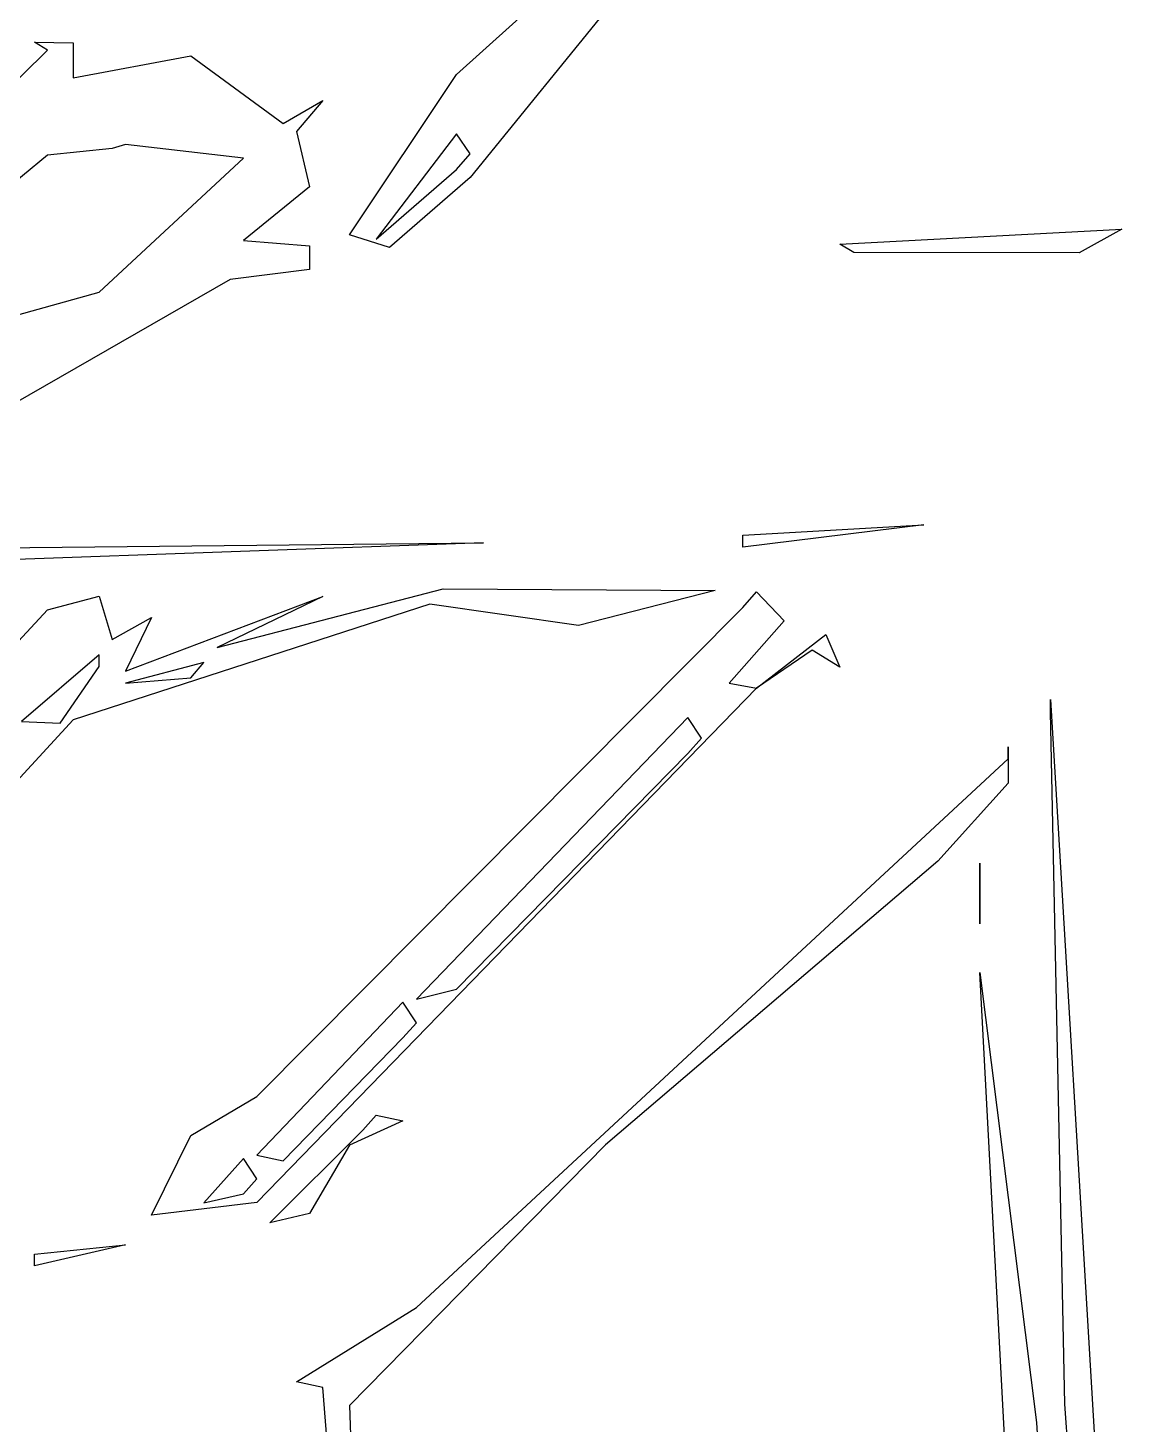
# Model space of a CAD drawing. Extents: x -13044 to 47959, y -15328 to 42462.
# Drawn here: x 27140 to 33586, y 20362 to 28482 of the extents above; entities that cross this region are included whole.
import ezdxf

# ---------------------------------------------------------------- set-up
doc = ezdxf.new("R2010")
doc.units = 0

msp = doc.modelspace()

# ---------------------------------------------------------------- linework, layer by layer
for p, q in [((35782.8283, 35088.8765), (29712.0778, 27611.0828)), ((35782.8283, 35088.8765, 3614.5833), (29712.0778, 27611.0828, 3197.9167)), ((29633.7815, 28211.2388), (30421.0547, 28920.3063)), ((29633.7815, 28211.2388, 3244.7917), (30421.0547, 28920.3063, 3281.25)), ((25910.521, 27025.187), (27252.9472, 28352.4906)), ((25910.521, 27025.187, 3234.375), (27252.9472, 28352.4906, 3307.2917)), ((27177.6118, 28398.5033), (27403.888, 28396.1051)), ((27252.9472, 28352.4906), (27177.6118, 28398.5033)), ((27177.6118, 28398.5033, 3312.5), (27403.888, 28396.1051, 3307.2917)), ((27252.9472, 28352.4906, 3307.2917), (27177.6118, 28398.5033, 3312.5)), ((27403.888, 28396.1051), (27403.888, 28192.3979)), ((27403.888, 28396.1051, 3307.2917), (27403.888, 28192.3979, 3291.6667)), ((27403.888, 28192.3979), (28087.6098, 28320.5891)), ((27403.888, 28192.3979, 3291.6667), (28087.6098, 28320.5891, 3286.4583)), ((28087.6098, 28320.5891), (28624.5261, 27926.1162)), ((28087.6098, 28320.5891, 3286.4583), (28624.5261, 27926.1162, 3244.7917)), ((29010.8223, 27278.8308), (29633.7815, 28211.2388)), ((29010.8223, 27278.8308, 3187.5), (29633.7815, 28211.2388, 3244.7917)), ((28624.5261, 27926.1162), (28856.0237, 28060.1982)), ((28624.5261, 27926.1162, 3244.7917), (28856.0237, 28060.1982, 3250)), ((28856.0237, 28060.1982), (28701.5988, 27879.2907)), ((28856.0237, 28060.1982, 3250), (28701.5988, 27879.2907, 3239.5833)), ((28701.5988, 27879.2907), (28778.7646, 27557.8462)), ((28701.5988, 27879.2907, 3239.5833), (28778.7646, 27557.8462, 3213.5417)), ((29633.7815, 27865.7405), (29165.996, 27252.9037)), ((29633.7815, 27865.7405, 3218.75), (29165.996, 27252.9037, 3182.2917)), ((29712.0778, 27749.3662), (29633.7815, 27865.7405)), ((29712.0778, 27749.3662, 3208.3333), (29633.7815, 27865.7405, 3218.75)), ((27630.9768, 27781.4793), (27252.9472, 27742.0983)), ((27630.9768, 27781.4793, 3255.2083), (27252.9472, 27742.0983, 3260.4167)), ((27706.8544, 27802.9968), (27630.9768, 27781.4793)), ((27706.8544, 27802.9968, 3255.2083), (27630.9768, 27781.4793, 3255.2083)), ((28393.8649, 27724.0847), (27706.8544, 27802.9968)), ((28393.8649, 27724.0847, 3234.375), (27706.8544, 27802.9968, 3255.2083)), ((27252.9472, 27742.0983), (26132.2737, 26818.7171)), ((27252.9472, 27742.0983, 3260.4167), (26132.2737, 26818.7171, 3213.5417)), ((27555.19, 26944.1838), (28393.8649, 27724.0847)), ((27555.19, 26944.1838, 3192.7083), (28393.8649, 27724.0847, 3234.375)), ((29633.7815, 27658.4415), (29712.0778, 27749.3662)), ((29633.7815, 27658.4415, 3203.125), (29712.0778, 27749.3662, 3208.3333)), ((29165.996, 27252.9037), (29633.7815, 27658.4415)), ((29165.996, 27252.9037, 3182.2917), (29633.7815, 27658.4415, 3203.125)), ((29712.0778, 27611.0828), (29243.724, 27205.4714)), ((29712.0778, 27611.0828, 3197.9167), (29243.724, 27205.4714, 3177.0833)), ((28778.7646, 27557.8462), (28393.8649, 27245.0471)), ((28778.7646, 27557.8462, 3213.5417), (28393.8649, 27245.0471, 3197.9167)), ((31862.689, 27224.1058), (33502.6258, 27311.2649)), ((31862.689, 27224.1058, 3125), (33502.6258, 27311.2649, 3098.9583)), ((33502.6258, 27311.2649), (33254.0212, 27173.7262)), ((33502.6258, 27311.2649, 3098.9583), (33254.0212, 27173.7262, 3093.75)), ((28393.8649, 27245.0471), (28778.7646, 27214.6432)), ((28393.8649, 27245.0471, 3197.9167), (28778.7646, 27214.6432, 3187.5)), ((28778.7646, 27214.6432), (28778.7646, 27077.362)), ((28778.7646, 27214.6432, 3187.5), (28778.7646, 27077.362, 3177.0833)), ((29243.724, 27205.4714), (29010.8223, 27278.8308)), ((29243.724, 27205.4714, 3177.0833), (29010.8223, 27278.8308, 3187.5)), ((31943.7216, 27175.6576), (31862.689, 27224.1058)), ((31943.7216, 27175.6576, 3119.7917), (31862.689, 27224.1058, 3125)), ((33254.0212, 27173.7262), (31943.7216, 27175.6576)), ((33254.0212, 27173.7262, 3093.75), (31943.7216, 27175.6576, 3119.7917)), ((28778.7646, 27077.362), (28317.1629, 27018.5706)), ((28778.7646, 27077.362, 3177.0833), (28317.1629, 27018.5706, 3182.2917)), ((28317.1629, 27018.5706), (26952.1439, 26235.7774)), ((28317.1629, 27018.5706, 3182.2917), (26952.1439, 26235.7774, 3151.0417)), ((26578.1484, 26673.4076), (27555.19, 26944.1838)), ((26578.1484, 26673.4076, 3192.7083), (27555.19, 26944.1838, 3192.7083)), ((31298.2554, 25531.7655), (32350.3939, 25591.9074)), ((32350.3939, 25591.9074), (31298.2554, 25461.7721)), ((31298.2554, 25531.7655, 3010.4167), (32350.3939, 25591.9074, 2994.7917)), ((32350.3939, 25591.9074, 2994.7917), (31298.2554, 25461.7721, 3005.2083)), ((31298.2554, 25461.7721), (31298.2554, 25531.7655)), ((31298.2554, 25461.7721, 3005.2083), (31298.2554, 25531.7655, 3010.4167)), ((29790.4694, 25488.1527), (13185.9327, 24890.5001)), ((29790.4694, 25488.1527, 3036.4583), (13185.9327, 24890.5001, 3359.375)), ((23735.4472, 25424.0554), (29790.4694, 25488.1527)), ((23735.4472, 25424.0554, 3156.25), (29790.4694, 25488.1527, 3036.4583)), ((27252.9472, 25097.0651), (27555.19, 25176.6091)), ((27252.9472, 25097.0651, 3057.2917), (27555.19, 25176.6091, 3057.2917)), ((27555.19, 25176.6091), (27630.9768, 24924.4573)), ((27555.19, 25176.6091, 3057.2917), (27630.9768, 24924.4573, 3036.4583)), ((27706.8544, 24740.0685), (28856.0237, 25175.5509)), ((27706.8544, 24740.0685, 3020.8333), (28856.0237, 25175.5509, 3031.25)), ((28240.5532, 24878.521), (29555.5804, 25219.6662)), ((28240.5532, 24878.521, 3020.8333), (29555.5804, 25219.6662, 3020.8333)), ((28856.0237, 25175.5509), (28240.5532, 24878.521)), ((28856.0237, 25175.5509, 3031.25), (28240.5532, 24878.521, 3020.8333)), ((29555.5804, 25219.6662), (31137.8814, 25210.7044)), ((29555.5804, 25219.6662, 3020.8333), (31137.8814, 25210.7044, 2989.5833)), ((31137.8814, 25210.7044), (30341.8942, 25006.7731)), ((31137.8814, 25210.7044, 2989.5833), (30341.8942, 25006.7731, 2989.5833)), ((31298.2554, 25111.8054), (31378.5906, 25202.3375)), ((31298.2554, 25111.8054, 2979.1667), (31378.5906, 25202.3375, 2984.375)), ((31378.5906, 25202.3375), (31539.5585, 25033.1222)), ((31378.5906, 25202.3375, 2984.375), (31539.5585, 25033.1222, 2968.75)), ((26429.171, 24206.4738), (27252.9472, 25097.0651)), ((26429.171, 24206.4738, 3005.2083), (27252.9472, 25097.0651, 3057.2917)), ((29477.4743, 25130.3881), (27403.888, 24457.7655)), ((29477.4743, 25130.3881, 3015.625), (27403.888, 24457.7655, 3005.2083)), ((28470.6593, 22267.6836), (31298.2554, 25111.8054)), ((28470.6593, 22267.6836, 2817.7083), (31298.2554, 25111.8054, 2979.1667)), ((30341.8942, 25006.7731), (29477.4743, 25130.3881)), ((30341.8942, 25006.7731, 2989.5833), (29477.4743, 25130.3881, 3015.625)), ((27630.9768, 24924.4573), (27858.8826, 25052.0945)), ((27630.9768, 24924.4573, 3036.4583), (27858.8826, 25052.0945, 3041.6667)), ((27858.8826, 25052.0945), (27706.8544, 24740.0685)), ((27858.8826, 25052.0945, 3041.6667), (27706.8544, 24740.0685, 3020.8333)), ((31539.5585, 25033.1222), (31218.0191, 24671.6335)), ((31539.5585, 25033.1222, 2968.75), (31218.0191, 24671.6335, 2947.9167)), ((31378.5906, 24642.0456), (31781.7566, 24954.1471)), ((31378.5906, 24642.0456, 2942.7083), (31781.7566, 24954.1471, 2958.3333)), ((31781.7566, 24954.1471), (31862.689, 24763.732)), ((31781.7566, 24954.1471, 2958.3333), (31862.689, 24763.732, 2942.7083)), ((31700.9241, 24863.4887), (31378.5906, 24642.0456)), ((31700.9241, 24863.4887, 2953.125), (31378.5906, 24642.0456, 2942.7083)), ((31862.689, 24763.732), (31700.9241, 24863.4887)), ((31862.689, 24763.732, 2942.7083), (31700.9241, 24863.4887, 2953.125)), ((27555.19, 24836.6909), (27102.3662, 24447.7707)), ((27555.19, 24836.6909, 3031.25), (27102.3662, 24447.7707, 3010.4167)), ((27328.3725, 24438.2969), (27555.19, 24768.7072)), ((27328.3725, 24438.2969, 3005.2083), (27555.19, 24768.7072, 3026.0417)), ((27555.19, 24768.7072), (27555.19, 24836.6909)), ((27555.19, 24768.7072, 3026.0417), (27555.19, 24836.6909, 3031.25)), ((28164.0356, 24790.3602), (27706.8544, 24672.0034)), ((28164.0356, 24790.3602, 3015.625), (27706.8544, 24672.0034, 3015.625)), ((28087.6098, 24702.3053), (28164.0356, 24790.3602)), ((28087.6098, 24702.3053, 3010.4167), (28164.0356, 24790.3602, 3015.625)), ((27706.8544, 24672.0034), (28087.6098, 24702.3053)), ((27706.8544, 24672.0034, 3015.625), (28087.6098, 24702.3053, 3010.4167)), ((31378.5906, 24642.0456), (28470.6593, 21651.4071)), ((31378.5906, 24642.0456, 2942.7083), (28470.6593, 21651.4071, 2770.8333)), ((31218.0191, 24671.6335), (31378.5906, 24642.0456)), ((31218.0191, 24671.6335, 2947.9167), (31378.5906, 24642.0456, 2942.7083)), ((33088.8022, 24575.2534), (33919.0493, 10572.1338)), ((33088.8022, 24504.2987), (33088.8022, 24575.2534)), ((33088.8022, 24575.2534, 2906.25), (33919.0493, 10572.1338, 1869.7917)), ((33088.8022, 24504.2987, 2901.0417), (33088.8022, 24575.2534, 2906.25)), ((27403.888, 24457.7655), (26503.6155, 23484.0569)), ((27403.888, 24457.7655, 3005.2083), (26503.6155, 23484.0569, 2947.9167)), ((27102.3662, 24447.7707), (27328.3725, 24438.2969)), ((27102.3662, 24447.7707, 3010.4167), (27328.3725, 24438.2969, 3005.2083)), ((30977.9016, 24471.5043), (29399.4629, 22834.055)), ((30977.9016, 24471.5043, 2937.5), (29399.4629, 22834.055, 2843.75)), ((31057.8423, 24351.8273), (30977.9016, 24471.5043)), ((31057.8423, 24351.8273, 2927.0833), (30977.9016, 24471.5043, 2937.5)), ((33171.3601, 20477.7512), (33088.8022, 24504.2987)), ((33171.3601, 20477.7512, 2604.1667), (33088.8022, 24504.2987, 2901.0417)), ((30977.9016, 24262.0403), (31057.8423, 24351.8273)), ((30977.9016, 24262.0403, 2921.875), (31057.8423, 24351.8273, 2927.0833)), ((32841.7458, 24301.6139), (32841.7458, 24089.1477)), ((32841.7458, 24230.7918), (32841.7458, 24301.6139)), ((32841.7458, 24301.6139, 2890.625), (32841.7458, 24089.1477, 2875)), ((32841.7458, 24230.7918, 2885.4167), (32841.7458, 24301.6139, 2890.625)), ((29399.4629, 21040.7347), (32841.7458, 24230.7918)), ((29399.4629, 21040.7347, 2708.3333), (32841.7458, 24230.7918, 2885.4167)), ((29633.7815, 22890.5646), (30977.9016, 24262.0403)), ((29633.7815, 22890.5646, 2843.75), (30977.9016, 24262.0403, 2921.875)), ((32841.7458, 24089.1477), (32432.0315, 23636.0084)), ((32841.7458, 24089.1477, 2875), (32432.0315, 23636.0084, 2848.9583)), ((32432.0315, 23636.0084), (30500.3121, 21986.5033)), ((32432.0315, 23636.0084, 2848.9583), (30500.3121, 21986.5033, 2760.4167)), ((32677.5541, 23624.6179), (32677.5541, 23270.9484)), ((32677.5541, 23553.884), (32677.5541, 23624.6179)), ((32677.5541, 23624.6179, 2843.75), (32677.5541, 23270.9484, 2817.7083)), ((32677.5541, 23553.884, 2838.5417), (32677.5541, 23624.6179, 2843.75)), ((32677.5541, 23270.9484), (32677.5541, 23553.884)), ((32677.5541, 23270.9484, 2817.7083), (32677.5541, 23553.884, 2838.5417)), ((33171.3601, 13661.8436), (32677.5541, 22988.0128)), ((32677.5541, 22988.0128), (33006.3473, 20371.1208)), ((33171.3601, 13661.8436, 2104.1667), (32677.5541, 22988.0128, 2796.875)), ((32677.5541, 22988.0128, 2796.875), (33006.3473, 20371.1208, 2598.9583)), ((29399.4629, 22834.055), (29633.7815, 22890.5646)), ((29399.4629, 22834.055, 2843.75), (29633.7815, 22890.5646, 2843.75)), ((29321.5462, 22815.2642), (28470.6593, 21925.3078)), ((29321.5462, 22815.2642, 2843.75), (28470.6593, 21925.3078, 2791.6667)), ((29399.4629, 22696.1073), (29321.5462, 22815.2642)), ((29399.4629, 22696.1073, 2833.3333), (29321.5462, 22815.2642, 2843.75)), ((29321.5462, 22608.4681), (29399.4629, 22696.1073)), ((29321.5462, 22608.4681, 2828.125), (29399.4629, 22696.1073, 2833.3333)), ((28624.5261, 21893.0312), (29321.5462, 22608.4681)), ((28624.5261, 21893.0312, 2786.4583), (29321.5462, 22608.4681, 2828.125)), ((28087.6098, 22039.7946), (28470.6593, 22267.6836)), ((28087.6098, 22039.7946, 2807.2917), (28470.6593, 22267.6836, 2817.7083)), ((29321.5462, 22125.9439), (29010.8223, 21983.9111)), ((29321.5462, 22125.9439, 2791.6667), (29010.8223, 21983.9111, 2786.4583)), ((29088.3622, 22070.9599), (29165.996, 22158.1142)), ((29088.3622, 22070.9599, 2791.6667), (29165.996, 22158.1142, 2796.875)), ((29165.996, 22158.1142), (29321.5462, 22125.9439)), ((29165.996, 22158.1142, 2796.875), (29321.5462, 22125.9439, 2791.6667)), ((27858.8826, 21576.6129), (28087.6098, 22039.7946)), ((27858.8826, 21576.6129, 2776.0417), (28087.6098, 22039.7946, 2807.2917)), ((28547.5464, 21532.3387), (29088.3622, 22070.9599)), ((28547.5464, 21532.3387, 2760.4167), (29088.3622, 22070.9599, 2791.6667)), ((28470.6593, 21925.3078), (28624.5261, 21893.0312)), ((28470.6593, 21925.3078, 2791.6667), (28624.5261, 21893.0312, 2786.4583)), ((29010.8223, 21983.9111), (28778.7646, 21586.1143)), ((29010.8223, 21983.9111, 2786.4583), (28778.7646, 21586.1143, 2760.4167)), ((30500.3121, 21986.5033), (29010.8223, 20471.0769)), ((30500.3121, 21986.5033, 2760.4167), (29010.8223, 20471.0769, 2671.875)), ((28393.8649, 21907.1999), (28164.0356, 21648.0753)), ((28393.8649, 21907.1999, 2791.6667), (28164.0356, 21648.0753, 2776.0417)), ((28470.6593, 21788.3574), (28393.8649, 21907.1999)), ((28470.6593, 21788.3574, 2781.25), (28393.8649, 21907.1999, 2791.6667)), ((28393.8649, 21701.8981), (28470.6593, 21788.3574)), ((28393.8649, 21701.8981, 2776.0417), (28470.6593, 21788.3574, 2781.25)), ((28164.0356, 21648.0753), (28393.8649, 21701.8981)), ((28164.0356, 21648.0753, 2776.0417), (28393.8649, 21701.8981, 2776.0417)), ((28470.6593, 21651.4071), (27858.8826, 21576.6129)), ((28470.6593, 21651.4071, 2770.8333), (27858.8826, 21576.6129, 2776.0417)), ((28778.7646, 21586.1143), (28547.5464, 21532.3387)), ((28778.7646, 21586.1143, 2760.4167), (28547.5464, 21532.3387, 2760.4167)), ((27177.6118, 21349.288), (27706.8544, 21404.8799)), ((27706.8544, 21404.8799), (27177.6118, 21281.5071)), ((27177.6118, 21349.288, 2770.8333), (27706.8544, 21404.8799, 2765.625)), ((27706.8544, 21404.8799, 2765.625), (27177.6118, 21281.5071, 2765.625)), ((27177.6118, 21281.5071), (27177.6118, 21349.288)), ((27177.6118, 21281.5071, 2765.625), (27177.6118, 21349.288, 2770.8333)), ((28701.5988, 20607.7792), (29399.4629, 21040.7347)), ((28701.5988, 20607.7792, 2687.5), (29399.4629, 21040.7347, 2708.3333)), ((28856.0237, 20573.8517), (28701.5988, 20607.7792)), ((28856.0237, 20573.8517, 2682.2917), (28701.5988, 20607.7792, 2687.5)), ((28933.3762, 19560.3649), (28856.0237, 20573.8517)), ((28933.3762, 19560.3649, 2604.1667), (28856.0237, 20573.8517, 2682.2917)), ((29010.8223, 20471.0769), (29165.996, 16099.4457)), ((29010.8223, 20471.0769, 2671.875), (29165.996, 16099.4457, 2338.5417)), ((33919.0493, 10572.1338), (33171.3601, 20477.7512)), ((33919.0493, 10572.1338, 1869.7917), (33171.3601, 20477.7512, 2604.1667)), ((33006.3473, 20371.1208), (33419.6539, 13418.2638)), ((33006.3473, 20371.1208, 2598.9583), (33419.6539, 13418.2638, 2083.3333))]:
    msp.add_line(p, q)

doc.saveas('drawing.dxf')
